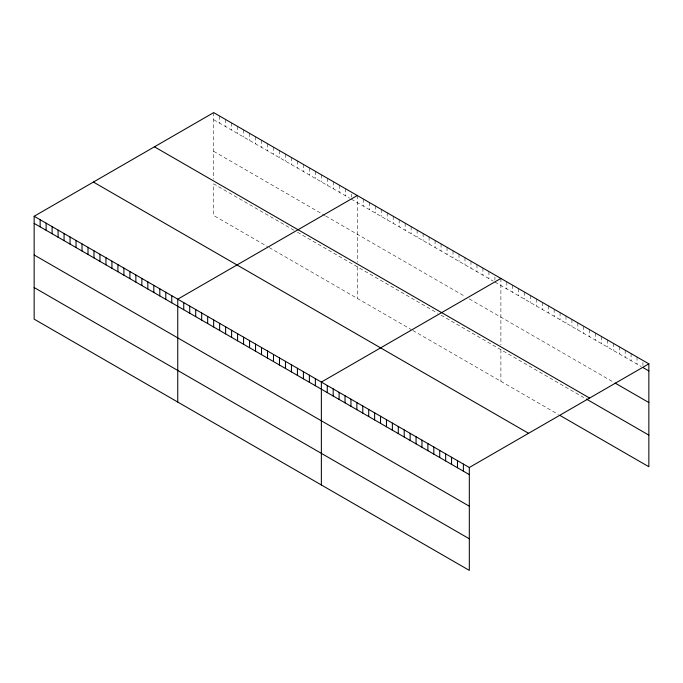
<?xml version="1.0" encoding="UTF-8"?>
<svg xmlns="http://www.w3.org/2000/svg" width="683" height="683" viewBox="0 0 683 683"><rect width="100%" height="100%" fill="white"/><g stroke="black" fill="none" stroke-linecap="round" stroke-linejoin="round"><path stroke-width="0.51" stroke-dasharray="3.42 2.56" d="M213.685 112.61L213.685 179.236M213.685 119.713L349.594 198.181M351.31 199.163L493.203 281.089M494.91 282.079L641.243 366.558M213.685 151.319L324.809 215.478M325.663 215.973L464.995 296.413M469.264 298.881L613.343 382.062M294.04 230.282L213.685 183.889L213.685 215.495L267.54 246.589M297.455 232.254L437.641 313.19M441.056 315.162L585.442 398.522M269.247 247.579L411.14 329.496M412.848 330.487L558.387 414.504M642.934 362.46L642.934 365.507M637.017 357.013L637.017 364.116M631.092 353.598L631.092 360.701M625.176 350.183L625.176 357.286M619.259 346.768L619.259 353.871M613.343 343.344L613.343 350.447M607.426 339.929L607.426 347.032M601.501 336.514L601.501 343.617M595.585 333.099L595.585 340.202M589.668 329.676L589.668 336.787M583.752 326.261L583.752 333.364M577.835 322.846L577.835 329.949M571.91 319.431L571.91 326.534M565.994 316.016L565.994 323.119M560.077 312.592L560.077 319.695M554.161 309.177L554.161 316.28M548.244 305.762L548.244 312.865M542.319 302.347L542.319 309.45M536.403 298.932L536.403 306.035M530.486 295.508L530.486 302.612M524.57 292.093L524.57 299.197M518.653 288.678L518.653 295.782M512.728 285.263L512.728 292.367M506.812 281.84L506.812 288.943M500.895 278.425L500.895 345.052M500.895 349.705L500.895 381.319M494.91 276.999L494.91 280.047M488.926 271.518L488.926 278.621M482.941 268.06L482.941 275.164M476.965 264.611L476.965 271.714M470.98 261.154L470.98 268.257M464.995 257.696L464.995 264.799M459.01 254.247L459.01 261.35M453.025 250.789L453.025 257.892M447.041 247.34L447.041 254.443M441.056 243.882L441.056 250.985M435.08 240.425L435.08 247.528M429.095 236.975L429.095 244.079M423.11 233.518L423.11 240.621M417.125 230.06L417.125 237.163M411.14 226.611L411.14 233.714M405.156 223.153L405.156 230.256M399.171 219.704L399.171 226.807M393.195 216.246L393.195 223.35M387.21 212.789L387.21 219.892M381.225 209.339L381.225 216.443M375.24 205.882L375.24 212.985M369.255 202.424L369.255 209.527M363.271 198.975L363.271 206.078M357.294 195.517L357.294 262.144M357.294 266.797L357.294 298.403M351.31 194.092L351.31 197.139M345.325 188.61L345.325 195.714M339.34 185.153L339.34 192.256M333.355 181.704L333.355 188.807M327.37 178.246L327.37 185.349M321.386 174.788L321.386 181.891M315.409 171.339L315.409 178.442M309.425 167.881L309.425 174.985M303.44 164.424L303.44 171.527M297.455 160.975L297.455 168.078M291.47 157.517L291.47 164.62M285.485 154.068L285.485 161.171M279.501 150.61L279.501 157.713M273.524 147.152L273.524 154.256M267.54 143.703L267.54 150.806M261.555 140.246L261.555 147.349M255.57 136.788L255.57 143.891M249.585 133.339L249.585 140.442M243.6 129.881L243.6 136.984M237.624 126.423L237.624 133.526M231.639 122.974L231.639 130.077M225.655 119.516L225.655 126.62M219.67 116.067L219.67 123.171"/><path stroke-width="1.02" d="M34.15 216.263L469.315 467.505L469.315 570.39L34.15 319.149L34.15 216.263L213.685 112.61L648.85 363.851L648.85 466.737L560.077 415.486M357.294 195.517L177.751 299.171L177.751 402.056M500.895 278.425L321.36 382.079L321.36 484.973M469.315 467.505L648.85 363.851M642.934 367.531L648.85 370.954M615.033 383.035L648.85 402.56M154.443 146.811L589.6 398.052M586.287 399.009L648.85 435.131M93.4 182.054L528.557 433.295M34.15 223.367L469.315 474.608M34.15 254.972L469.315 506.214M34.15 287.543L469.315 538.785M463.398 464.09L463.398 471.193M457.473 460.666L457.473 467.77M451.557 457.251L451.557 464.355M445.64 453.836L445.64 460.94M439.724 450.421L439.724 457.525M433.807 446.998L433.807 454.101M427.882 443.583L427.882 450.686M421.966 440.168L421.966 447.271M416.049 436.753L416.049 443.856M410.133 433.338L410.133 440.441M404.216 429.914L404.216 437.018M398.291 426.499L398.291 433.603M392.375 423.084L392.375 430.188M386.458 419.669L386.458 426.773M380.542 416.246L380.542 423.358M374.625 412.831L374.625 419.934M368.7 409.416L368.7 416.519M362.784 406.001L362.784 413.104M356.868 402.586L356.868 409.689M350.951 399.162L350.951 406.265M345.035 395.747L345.035 402.85M339.109 392.332L339.109 399.435M333.193 388.917L333.193 396.02M327.277 385.502L327.277 392.605M315.375 378.63L315.375 385.733M309.39 375.172L309.39 382.275M303.406 371.714L303.406 378.817M297.421 368.265L297.421 375.368M291.445 364.807L291.445 371.911M285.46 361.358L285.46 368.461M279.475 357.901L279.475 365.004M273.49 354.443L273.49 361.546M267.505 350.994L267.505 358.097M261.521 347.536L261.521 354.639M255.536 344.078L255.536 351.182M249.56 340.629L249.56 347.732M243.575 337.171L243.575 344.275M237.59 333.714L237.59 340.826M231.605 330.265L231.605 337.368M225.621 326.807L225.621 333.91M219.636 323.358L219.636 330.461M213.651 319.9L213.651 327.003M207.675 316.442L207.675 323.546M201.69 312.993L201.69 320.096M195.705 309.536L195.705 316.639M189.72 306.078L189.72 313.181M183.736 302.629L183.736 309.732M171.774 295.722L171.774 302.825M165.79 292.264L165.79 299.367M159.805 288.807L159.805 295.91M153.82 285.357L153.82 292.461M147.835 281.9L147.835 289.003M141.851 278.442L141.851 285.545M135.866 274.993L135.866 282.096M129.89 271.535L129.89 278.638M123.905 268.077L123.905 275.189M117.92 264.628L117.92 271.732M111.935 261.171L111.935 268.274M105.95 257.722L105.95 264.825M99.966 254.264L99.966 261.367M93.981 250.806L93.981 257.909M88.005 247.357L88.005 254.46M82.02 243.899L82.02 251.002M76.035 240.442L76.035 247.545M70.05 236.992L70.05 244.096M64.065 233.535L64.065 240.638M58.081 230.086L58.081 237.189M52.104 226.628L52.104 233.731M46.12 223.17L46.12 230.273M40.135 219.721L40.135 226.824"/></g></svg>
